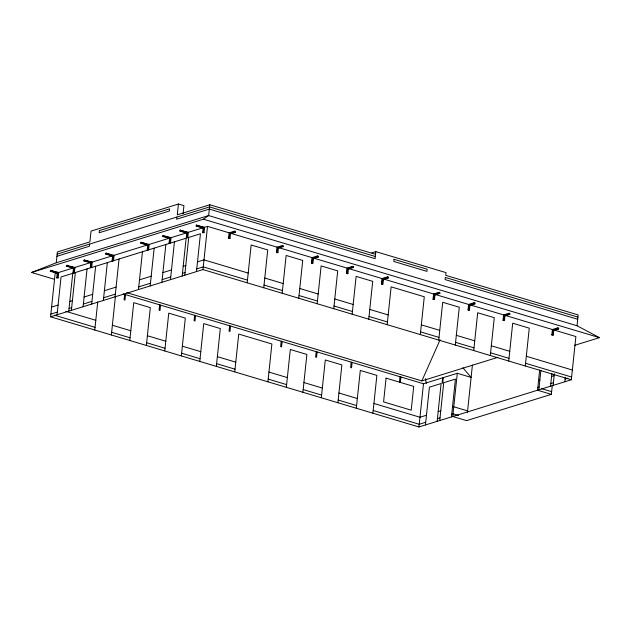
<?xml version="1.0" encoding="UTF-8"?>
<svg xmlns="http://www.w3.org/2000/svg" width="631" height="631" viewBox="0 0 631 631"><rect width="100%" height="100%" fill="white"/><g stroke="black" fill="none" stroke-linecap="round" stroke-linejoin="round"><path stroke-width="0.95" d="M57.216 273.318L50.306 271.259L50.401 270.391L58.691 272.474L58.123 277.877L56.735 277.861L57.216 273.318L57.863 273.12L57.389 277.656L56.735 277.861M50.306 271.259L50.961 271.054L51.048 270.186M471.041 305.183L575.882 336.544L571.339 379.759L418.945 426.974L50.575 316.801L55.118 273.586L168.942 238.313M54.179 279.241L31.55 272.474L56.254 262.78L57.389 251.974L89.894 241.902L91.03 231.096L178.415 204.026L183.936 205.674L183.085 213.783M57.074 314.782L61.049 276.97L186.145 238.21L182.17 276.031M73.472 268.285L66.563 266.219L66.649 265.351L74.947 267.441L74.379 272.844L72.991 272.821L73.472 268.285L74.119 268.08L73.646 272.624M66.563 266.219L67.209 266.022L67.304 265.154M68.779 311.162L72.754 273.349M71.382 310.357L75.357 272.537M90.761 262.93L83.86 260.863L83.947 259.996L92.244 262.078L91.676 267.481L90.288 267.465L90.761 262.93L91.416 262.725L90.935 267.26M83.86 260.863L84.507 260.658L84.593 259.798M83.079 306.729L87.054 268.916M89.665 244.063L89.444 246.224L56.932 256.296M91.661 304.071L95.636 266.258M94.776 330.021L97.734 301.894M112.61 256.154L105.7 254.096L105.795 253.228L114.085 255.31L113.517 260.713L112.129 260.698L112.61 256.154L113.257 255.957L112.783 260.493M105.7 254.096L106.355 253.891L106.442 253.023M103.366 300.443L107.341 262.63M115.071 296.815L119.046 259.002M111.356 334.982L115.331 297.162M124.646 294.377L124.078 299.78L125.001 300.056L125.569 294.653M129.773 340.488L133.748 302.675L150.328 307.628L146.353 345.449M147.717 245.278L140.808 243.211L140.902 242.351L149.192 244.434L148.624 249.837L147.244 249.821L147.717 245.278L148.364 245.08L147.891 249.616M140.808 243.211L141.462 243.014L141.549 242.146M138.473 289.566L142.448 251.753M150.178 285.938L154.153 248.125M169.565 238.51L162.656 236.444L162.751 235.584L171.04 237.666L170.473 243.069L169.084 243.053L169.565 238.51L170.212 238.313L169.739 242.848M162.656 236.444L163.303 236.246L163.397 235.379M161.883 282.309L165.858 244.497M159.643 304.844L159.075 310.247L159.998 310.523L160.566 305.12M170.11 240.569L169.826 243.266L169.084 243.053M176.838 217.056L176.617 219.217L209.334 209.082L375.098 258.655L375.839 251.635L446.03 272.631L445.746 275.329L578.154 314.932L577.018 325.738L599.45 337.648L574.423 345.402M170.465 279.651L174.44 241.839M178.415 204.026L177.279 214.832L209.784 204.76L375.555 254.332M164.77 350.954L168.745 313.142L185.317 318.095L181.342 355.916M186.855 233.155L179.953 231.088L180.04 230.22L188.338 232.311L187.77 237.713L186.382 237.69L186.855 233.155L187.51 232.949L187.028 237.493L186.382 237.69M179.953 231.088L180.6 230.883L180.695 230.023M184.765 275.219L188.74 237.406L200.445 233.785L196.47 271.598M203.111 228.114L196.202 226.048L196.296 225.188L204.586 227.27L204.018 232.673L202.638 232.658L203.111 228.114L203.758 227.917L203.285 232.453L202.638 232.658M196.202 226.048L196.856 225.851L196.943 224.983M194.64 315.311L194.072 320.714L194.987 320.99L195.555 315.587M50.575 316.801L202.969 269.579L207.512 226.363L312.361 257.724M209.784 204.76L208.648 215.565L203.45 219.209L31.55 272.474M199.767 361.421L203.734 323.608L220.314 328.562L216.338 366.374M228.588 238.242L229.156 232.839L234.551 231.167L235.473 231.443L235.387 232.303L230.504 233.817L229.589 233.541L229.108 238.076L228.588 238.242L230.031 238.352L230.504 233.817M229.589 233.541L234.464 232.034L234.551 231.167M229.629 325.777L229.061 331.18L229.984 331.456L230.552 326.053M234.756 371.888L238.731 334.075L271.89 343.99L267.915 381.802M247.178 282.806L251.154 244.986L267.725 249.947L263.75 287.76M276.481 252.566L277.041 247.163L282.443 245.491L283.358 245.767L283.272 246.626L278.397 248.141L277.474 247.865L276.993 252.4L276.481 252.566L277.916 252.676L278.397 248.141M277.474 247.865L282.349 246.35L282.443 245.491M282.175 293.265L286.143 255.452L302.722 260.414L298.747 298.226M281.205 341.205L280.637 346.608L281.552 346.884L282.12 341.481M286.332 387.308L290.307 349.495L306.879 354.456L302.904 392.269M311.469 263.032L312.037 257.629L317.432 255.957L318.355 256.233L318.269 257.093L313.386 258.607L312.471 258.331L311.99 262.867L311.469 263.032L312.913 263.143L313.386 258.607M312.676 260.603L312.866 258.805M312.471 258.331L317.346 256.817L317.432 255.957M317.164 303.732L321.14 265.919L337.719 270.88L333.744 308.693M316.194 351.672L315.626 357.075L316.549 357.351L317.117 351.948M321.329 397.775L325.296 359.962L341.876 364.923L337.9 402.736M346.466 273.499L347.034 268.096L352.429 266.424L353.352 266.7L353.257 267.56L348.383 269.074L347.46 268.798L346.987 273.333L346.466 273.499L347.91 273.609L348.383 269.074M347.389 273.775L347.578 271.969M347.46 268.798L352.343 267.284L352.429 266.424M352.161 314.199L356.136 276.386L372.716 281.347L368.741 319.16M351.191 362.139L350.623 367.542L351.546 367.818L352.114 362.415M356.318 408.241L360.293 370.429L376.873 375.39L372.897 413.202M381.463 283.966L382.031 278.563L387.426 276.891L388.349 277.167L388.254 278.026L383.38 279.541L382.457 279.265L381.984 283.8L381.463 283.966L382.907 284.076L383.38 279.541M382.67 281.536L382.859 279.738M382.457 279.265L387.331 277.75L387.426 276.891M387.158 324.665L391.133 286.853L424.284 296.767L420.309 334.588M399.431 382.134L399.999 376.739M400.354 382.41L400.922 377.007M418.945 426.974L423.488 383.758L457.294 373.284L471.105 377.417L462.87 367.707M433.032 299.386L433.6 293.983L438.995 292.311L439.917 292.587L439.831 293.454L434.948 294.961L434.033 294.685L433.552 299.228L433.032 299.386L434.475 299.504L434.948 294.961M434.033 294.685L438.908 293.178L438.995 292.311M425.444 424.963L429.419 387.142L441.124 383.522L437.149 421.334M438.726 340.093L442.702 302.281L459.281 307.234L455.306 345.054M442.662 377.819L442.094 383.214L442.749 383.017L443.317 377.614M439.752 420.53L443.719 382.717L455.424 379.089L451.449 416.902M457.294 373.284L452.75 416.499L466.569 420.632L551.344 394.359L552.275 385.517M468.028 309.853L468.596 304.45L473.991 302.777L474.914 303.054L474.82 303.921L469.945 305.428L469.022 305.152L468.549 309.695L468.028 309.853L469.472 309.971L469.945 305.428M468.951 310.129L469.235 307.431M469.022 305.152L473.905 303.645L473.991 302.777M473.723 350.56L477.699 312.747L494.278 317.701L490.303 355.521M467.405 412.666L472.414 365.026M503.025 320.319L503.593 314.916L508.988 313.244L509.911 313.52L509.816 314.388L504.942 315.894L504.019 315.618L503.546 320.162L503.025 320.319L504.461 320.438L504.942 315.894M504.019 315.618L508.894 314.112L508.988 313.244M508.72 361.027L512.695 323.214L529.267 328.167L525.292 365.988M539.663 369.979L537.533 390.234L551.344 394.359M538.835 389.832L540.87 370.421M551.833 334.919L552.401 329.516L557.796 327.844L558.719 328.12L558.624 328.988L553.75 330.494L552.827 330.218L552.354 334.753L551.833 334.919L553.277 335.029L553.75 330.494M553.04 332.49L553.229 330.691M550.54 386.204L551.865 373.576M552.827 330.218L557.709 328.712L557.796 327.844M553.135 385.399L554.365 373.733M564.84 381.771L565.305 377.314M126.768 292.642L421.863 380.895L440.107 339.778M57.161 254.135L209.555 206.921L375.327 256.494M56.254 262.78L208.648 215.565L577.018 325.738M170.394 237.871L207.512 226.363M230.078 233.115L235.473 231.443M51.6 307.076L58.099 305.065M69.804 301.437L72.399 300.632M84.104 297.004L92.686 294.346M104.391 290.717L116.096 287.089M139.498 279.841L151.203 276.212M162.901 272.592L171.49 269.934M183.187 266.306L185.79 265.501M197.495 261.873L203.994 259.862L248.196 273.081M50.859 314.096L57.358 312.085M69.063 308.456L71.666 307.652M83.363 304.024L91.945 301.366M103.65 297.745L115.355 294.117M138.757 286.86L150.462 283.24M162.167 279.612L170.749 276.954M182.454 273.326L185.049 272.521M196.754 268.893L203.253 266.881L247.462 280.101M371.935 252.842L375.839 251.635M351.554 267.252L353.352 266.7M383.853 278.555L388.349 277.167M436.321 293.707L439.018 292.871M470.418 304.45L474.914 303.054M504.516 315.192L507.214 314.356M421.863 380.895L497.914 357.335M426.469 415.237L419.962 417.249L373.923 403.477M438.166 411.609L440.769 410.805M452.474 407.176L453.776 406.774L467.587 410.907M538.558 380.509L539.852 380.107M551.557 376.478L554.16 375.674M425.728 422.257L419.229 424.277L373.181 410.505M437.433 418.629L440.036 417.825M451.733 414.204L453.034 413.802L458.563 415.45M537.817 387.529L539.119 387.126M550.824 383.498L553.419 382.694M565.124 379.073L567.908 378.206M577.925 317.093L445.312 277.427L445.092 279.588L577.704 319.254M203.45 219.209L599.45 337.648M234.464 232.034L235.387 232.303M282.349 246.35L283.272 246.626M317.346 256.817L318.269 257.093M352.343 267.284L353.257 267.56M387.331 277.75L388.254 278.026M438.908 293.178L439.831 293.454M473.905 303.645L474.82 303.921M508.894 314.112L509.816 314.388M557.709 328.712L558.624 328.988M314.246 258.284L382.252 278.626M384.145 279.194L469.519 304.726M196.296 225.188L199.696 226.206M201.392 226.71L203.939 227.475M196.856 225.851L203.758 227.917M229.108 238.076L230.031 238.352M276.993 252.4L277.916 252.676M311.99 262.867L312.913 263.143M346.987 273.333L347.91 273.609M381.984 283.8L382.907 284.076M433.552 299.228L434.475 299.504M468.549 309.695L469.472 309.971M503.546 320.162L504.461 320.438M552.354 334.753L553.277 335.029M203.285 232.453L204.018 232.673M180.04 230.22L187.683 232.508M180.6 230.883L187.51 232.949M187.028 237.493L187.77 237.713M164.446 236.089L169.542 237.611M163.303 236.246L170.212 238.313M264.775 278.034L283.193 283.548M299.772 288.501L318.19 294.014M334.769 298.968L353.186 304.481M369.758 309.435L388.175 314.948M421.334 324.862L439.752 330.368M456.323 335.329L474.749 340.835M491.32 345.796L509.738 351.301M526.317 356.263L572.364 370.034M140.902 242.351L145.998 243.874M141.462 243.014L148.364 245.08M147.244 249.821L147.977 250.042M264.034 285.062L282.459 290.568M299.031 295.529L317.448 301.034M334.028 305.996L352.445 311.501M369.025 316.462L387.442 321.968M420.593 331.882L439.01 337.396M455.59 342.349L474.007 347.862M490.587 352.816L509.004 358.329M525.576 363.282L571.623 377.054M202.969 269.579L571.339 379.759M105.795 253.228L110.039 254.498M106.355 253.891L113.257 255.957M541.501 388.633L551.628 391.662M112.129 260.698L112.87 260.918M86.494 260.761L91.59 262.283M84.507 260.658L91.416 262.725M90.288 267.465L91.022 267.686M66.649 265.351L68.353 265.864M70.049 266.369L72.597 267.134M67.209 266.022L74.119 268.08M72.991 272.821L73.724 273.042M51.245 270.644L56.34 272.166M50.961 271.054L57.863 273.12M123.124 293.92L423.488 383.758M57.389 277.656L58.123 277.877M65.703 311.296L95.802 320.296M112.373 325.257L130.798 330.762M147.37 335.724L165.787 341.229M182.367 346.19L200.784 351.696M217.364 356.657L235.781 362.162M268.932 372.077L287.35 377.59M303.929 382.544L322.346 388.057M338.926 393.01L357.343 398.524M54.621 315.224L95.06 327.323M111.64 332.277L130.057 337.79M146.637 342.743L165.054 348.257M181.625 353.21L200.051 358.716M216.622 363.677L235.04 369.182M268.199 379.105L286.616 384.61M303.188 389.572L321.613 395.077M338.184 400.038L356.602 405.544M425.546 378.624L426.311 383.348M99.382 230.599L99.162 232.76L169.376 211.006L169.605 208.845L99.382 230.599M394.028 259.302L393.799 261.463L426.95 271.377L427.179 269.224L394.028 259.302M386.077 378.143L383.585 401.915L411.207 410.174L413.707 386.409L386.077 378.143"/></g></svg>
